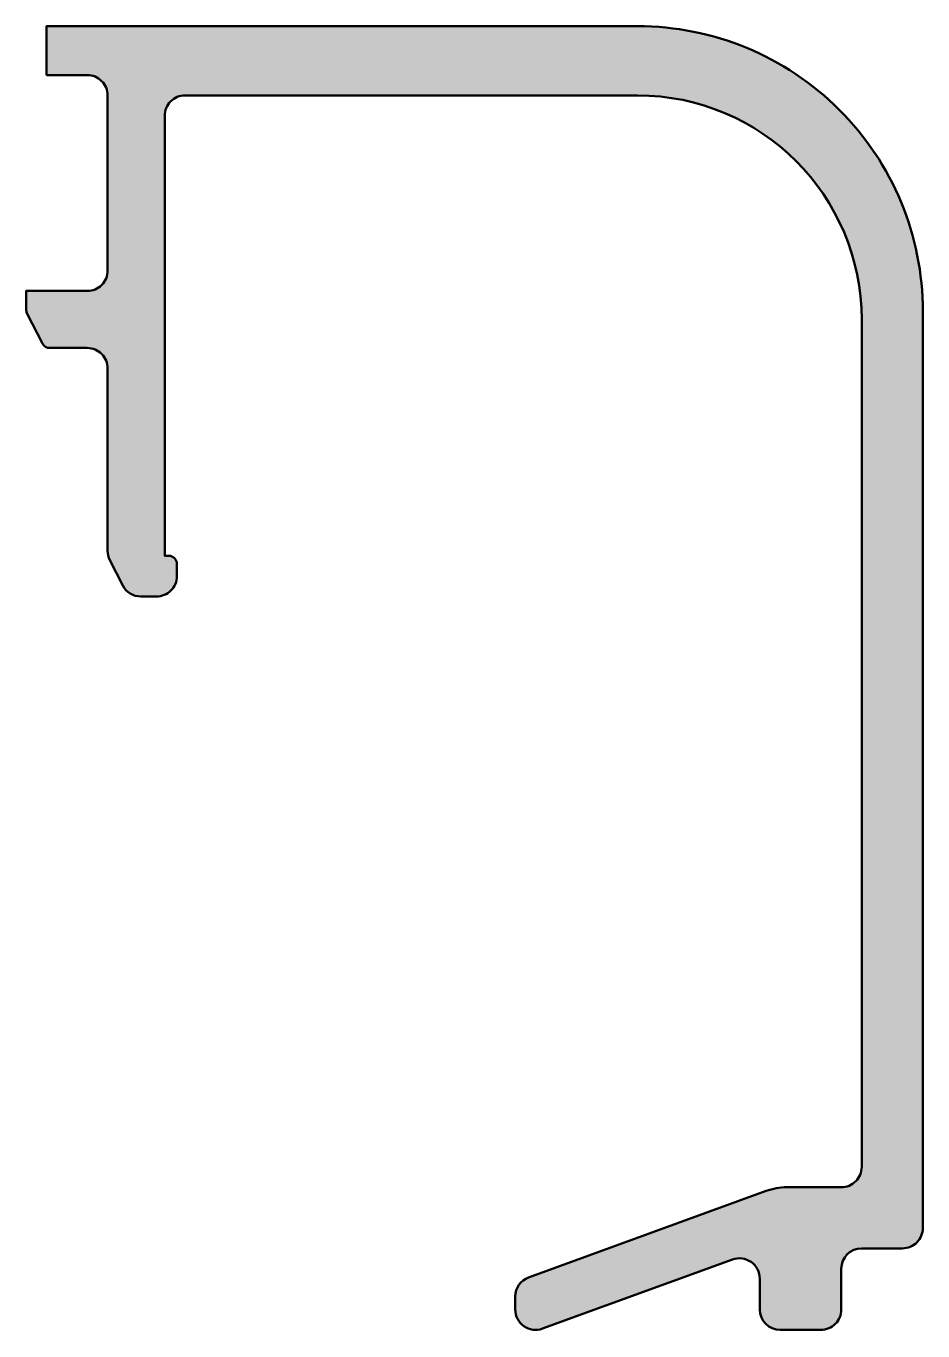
# Model space of a CAD drawing. Extents: x 0 to 22, y -32 to 0.
import ezdxf

# ---------------------------------------------------------------- set-up
doc = ezdxf.new("R2010")
doc.units = 0
doc.layers.add('0S-Alu contour', color=7, linetype='Continuous', lineweight=50)
doc.layers.add('0S-Alu hatch', color=252, linetype='Continuous', lineweight=25)

# ---------------------------------------------------------------- blocks, each defined once
blk = doc.blocks.new('306720__12083D11_F531_4124_87C1_FAC50B88BE36_')
at = {"layer": '0S-Alu hatch'}
h = blk.add_hatch(color=256, dxfattribs=at)
edge = h.paths.add_edge_path()
edge.add_line((0.5, -1.200042724609375), (1.500015258789062, -1.200103759765625))
edge.add_ellipse((1.500239696294122, -1.699879336889573), major_axis=(-0.4997756275187589, 0), ratio=1, start_angle=179.9707728591037, end_angle=270.02573019076664, ccw=False)
edge.add_line((2.000015258789062, -1.700134277343749), (2.000015258789062, -5.99951171875))
edge.add_ellipse((1.500265149230042, -5.99976160919098), major_axis=(-0.4997501720354729, 0), ratio=1, start_angle=89.97135034862089, end_angle=180.0286496513813, ccw=False)
edge.add_line((1.500015258789062, -6.49951171875), (0, -6.49951171875))
edge.add_line((0, -6.49951171875), (0, -6.951486693106264))
edge.add_arc((0.1999999999999935, -6.951486693106263), 0.1999999999999935, 180, 206.9993241898326)
edge.add_line((0.0217976242009148, -7.042282691143409), (0.4029211882428819, -7.790301613271522))
edge.add_arc((0.5811235640419671, -7.699505615234375), 0.2, 206.9993241898323, 269.9999999999998)
edge.add_line((0.5811235640419663, -7.899505615234375), (1.500030517578126, -7.899505615234375))
edge.add_ellipse((1.500283009516262, -8.399253123296239), major_axis=(-0.4997475718462478, 0), ratio=1, start_angle=179.9710519393251, end_angle=270.02894806067457, ccw=False)
edge.add_line((2.000030517578125, -8.399505615234377), (2.000030517578125, -12.87998321349463))
edge.add_arc((2.500030517578124, -12.87998321349463), 0.4999999999999992, 180, 206.9985403162578)
edge.add_line((2.054521472632306, -13.10696711352162), (2.370415908176951, -13.72698390002699))
edge.add_arc((2.815924953122772, -13.49999999999999), 0.5000000000000038, 206.998540316258, 270.0000000000003)
edge.add_line((2.815924953122775, -14), (3.199691772460937, -14))
edge.add_arc((3.199936610621837, -13.5002448381609), 0.4997552218141906, 269.9719298704003, 360.0280701295893)
edge.add_line((3.699691772460937, -13.5), (3.699691772460937, -13.20009155273437))
edge.add_arc((3.499691772460937, -13.20009155273437), 0.2000000000000002, 0, 89.99999999999974)
edge.add_line((3.499691772460938, -13.00009155273437), (3.400039672851562, -13.00009155273438))
edge.add_line((3.400039672851562, -13.00009155273438), (3.400039672851562, -2.200111865997314))
edge.add_ellipse((3.899789782410581, -2.199861975556333), major_axis=(-0.4997501720354725, 0), ratio=1, start_angle=-90.02864965137923, end_angle=0.02864965138127218, ccw=False)
edge.add_line((3.900039672851562, -1.700111865997314), (14.99999237060547, -1.700111865997314))
edge.add_ellipse((14.99990358113159, -7.200185396456967), major_axis=(-5.500073531176331, 0), ratio=1, start_angle=180.0007659872352, end_angle=269.999075055617, ccw=False)
edge.add_line((20.49997711181641, -7.200111865997313), (20.4999771118164, -28.00007248553486))
edge.add_ellipse((20.00045794826523, -28.00045029674071), major_axis=(-0.4995193064298668, 0), ratio=1, start_angle=89.96016152202628, end_angle=180.0433356415532, ccw=False)
edge.add_line((20.0001106262207, -28.49996948242187), (18.66688724954656, -28.49996948242187))
edge.add_arc((18.66688724954654, -29.99996948242199), 1.500000000000113, 89.99999999999946, 110.0099813723425)
edge.add_line((18.15361148965199, -28.59051994650202), (12.32918273823828, -30.71158779401621))
edge.add_arc((12.50027465820312, -31.18140430598949), 0.4999999999999941, 110.0099813723425, 180)
edge.add_line((12.00027465820312, -31.18140430598949), (12.00027465820312, -31.500244140625))
edge.add_arc((12.5005549725629, -31.50006366194601), 0.5002803469140809, 180.0206697442762, 289.9575201475357)
edge.add_line((12.67131233590424, -31.97030014327555), (17.32919682601016, -30.27391614099551))
edge.add_ellipse((17.49980275725248, -30.7443465602595), major_axis=(-0.5004109942276941, 0), ratio=1, start_angle=180.0410499876249, end_angle=289.9336435905554, ccw=False)
edge.add_line((18.00021362304687, -30.74398803710937), (18.00021362304687, -31.49996948242188))
edge.add_arc((18.50031819139825, -31.4998649140705), 0.500104579283629, 180.0119801447376, 269.9880198552538)
edge.add_line((18.50021362304687, -31.99996948242187), (19.50021362304687, -31.99996948242187))
edge.add_arc((19.50023403554659, -31.49998989492159), 0.4999795879169682, 269.9976608043372, 360.0023391955174)
edge.add_line((20.00021362304687, -31.49996948242187), (20.00021362304687, -30.49996948242188))
edge.add_ellipse((20.50024029598439, -30.49999615535939), major_axis=(-0.5000266736489268, 0), ratio=1, start_angle=270.003056330449, end_angle=359.99694366969146, ccw=False)
edge.add_line((20.50021362304687, -29.99996948242187), (21.50021362304688, -29.99996948242188))
edge.add_arc((21.50023402589102, -29.50022639649649), 0.4997430863418747, 269.9976608043374, 360.0023391956732)
edge.add_line((21.99997711181641, -29.50020599365235), (21.9999771118164, -7.000099658966064))
edge.add_arc((15.00004100418418, -7.000096751993266), 6.999936107632826, 359.9999762166183, 450.0003980748909)
edge.add_line((14.99999237060547, -0.0001606445293865), (0.5, -0.0001606445293874))
edge.add_line((0.5, -0.0001606445293874), (0.5, -1.200042724609375))
at = {"layer": '0S-Alu contour', "color": 7}
for points in [[(14.99999237060547, -0.0001606445293865), (0.5, -0.0001606445293874), (0.5, -1.200042724609375)], [(0.5, -1.200042724609375), (1.500015258789062, -1.200103759765625)], [(2.000015258789062, -1.700134277343749), (2.000015258789062, -5.99951171875)], [(3.900039672851562, -1.700111865997314), (14.99999237060547, -1.700111865997314)], [(3.499691772460938, -13.00009155273437), (3.400039672851562, -13.00009155273438), (3.400039672851562, -2.200111865997314)], [(1.500015258789062, -6.49951171875), (0, -6.49951171875), (0, -6.951486693106264)], [(0.0217976242009148, -7.042282691143409), (0.4029211882428819, -7.790301613271522)], [(21.99997711181641, -29.50020599365235), (21.9999771118164, -7.000099658966064)], [(20.49997711181641, -7.200111865997313), (20.4999771118164, -28.00007248553486)], [(0.5811235640419663, -7.899505615234375), (1.500030517578126, -7.899505615234375)], [(2.000030517578125, -8.399505615234377), (2.000030517578125, -12.87998321349463)], [(2.054521472632306, -13.10696711352162), (2.370415908176951, -13.72698390002699)], [(3.699691772460937, -13.5), (3.699691772460937, -13.20009155273437)], [(2.815924953122775, -14), (3.199691772460937, -14)], [(20.0001106262207, -28.49996948242187), (18.66688724954656, -28.49996948242187)], [(18.15361148965199, -28.59051994650202), (12.32918273823828, -30.71158779401621)], [(20.50021362304687, -29.99996948242187), (21.50021362304688, -29.99996948242188)], [(12.67131233590424, -31.97030014327555), (17.32919682601016, -30.27391614099551)], [(18.00021362304687, -30.74398803710937), (18.00021362304687, -31.49996948242188)], [(20.00021362304687, -31.49996948242187), (20.00021362304687, -30.49996948242188)], [(12.00027465820312, -31.18140430598949), (12.00027465820312, -31.500244140625)], [(18.50021362304687, -31.99996948242187), (19.50021362304687, -31.99996948242187)]]:
    blk.add_lwpolyline(points, dxfattribs=at)
for centre, radius, start, end in [((15.00004100418418, -7.000096751993266), 6.999936107632826, 359.9999762166183, 90.00039807489091), ((0.1999999999999935, -6.951486693106263), 0.1999999999999935, 180, 206.9993241898326), ((0.5811235640419671, -7.699505615234375), 0.2, 206.9993241898323, 269.9999999999998), ((2.500030517578124, -12.87998321349463), 0.4999999999999992, 180, 206.9985403162578), ((3.499691772460937, -13.20009155273437), 0.2000000000000002, 0, 89.99999999999974), ((2.815924953122772, -13.49999999999999), 0.5000000000000038, 206.998540316258, 270.0000000000003), ((3.199936610621837, -13.5002448381609), 0.4997552218141906, 269.9719298704003, 0.028070129589315), ((18.66688724954654, -29.99996948242199), 1.500000000000113, 89.99999999999946, 110.0099813723425), ((21.50023402589102, -29.50022639649649), 0.4997430863418747, 269.9976608043374, 0.0023391956732002), ((12.50027465820312, -31.18140430598949), 0.4999999999999941, 110.0099813723425, 180), ((12.5005549725629, -31.50006366194601), 0.5002803469140809, 180.0206697442762, 289.9575201475357), ((18.50031819139825, -31.4998649140705), 0.500104579283629, 180.0119801447376, 269.9880198552538), ((19.50023403554659, -31.49998989492159), 0.4999795879169682, 269.9976608043372, 0.0023391955173925)]:
    blk.add_arc(centre, radius, start, end, dxfattribs=at)
at = {"layer": '0S-Alu contour', "color": 7, "extrusion": (0, 0, -1)}
for centre, radius, start, end in [((-1.500239696294122, -1.699879336889573), 0.4997756275187589, 89.97426980923336, 180.0292271408964), ((-3.899789782410581, -2.199861975556333), 0.4997501720354725, 359.9713503486187, 90.02864965137915), ((-14.99990358113159, -7.200185396456967), 5.500073531176331, 90.00092494438296, 179.9992340127648), ((-1.500265149230042, -5.99976160919098), 0.4997501720354729, 179.9713503486187, 270.0286496513792), ((-1.500283009516262, -8.399253123296239), 0.4997475718462478, 89.97105193932545, 180.0289480606749), ((-20.00045794826523, -28.00045029674071), 0.4995193064298668, 179.9566643584468, 270.0398384779737), ((-20.50024029598439, -30.49999615535939), 0.5000266736489268, 0.0030563303085188, 89.99694366955099), ((-17.49980275725248, -30.7443465602595), 0.5004109942276941, 70.0663564094446, 179.9589500123751)]:
    blk.add_arc(centre, radius, start, end, dxfattribs=at)
blk = doc.blocks.new('306720__1E374885_6216_4E9C_9403_D65DD7913F69_')
at = {"layer": '0S-Alu contour', "color": 7}
blk.add_blockref('306720__12083D11_F531_4124_87C1_FAC50B88BE36_', (0, 0), dxfattribs=at)

msp = doc.modelspace()

# ---------------------------------------------------------------- block references
at = {"layer": '0S-Alu contour', "color": 7}
msp.add_blockref('306720__1E374885_6216_4E9C_9403_D65DD7913F69_', (0, 0), dxfattribs=at)

doc.saveas('drawing.dxf')
